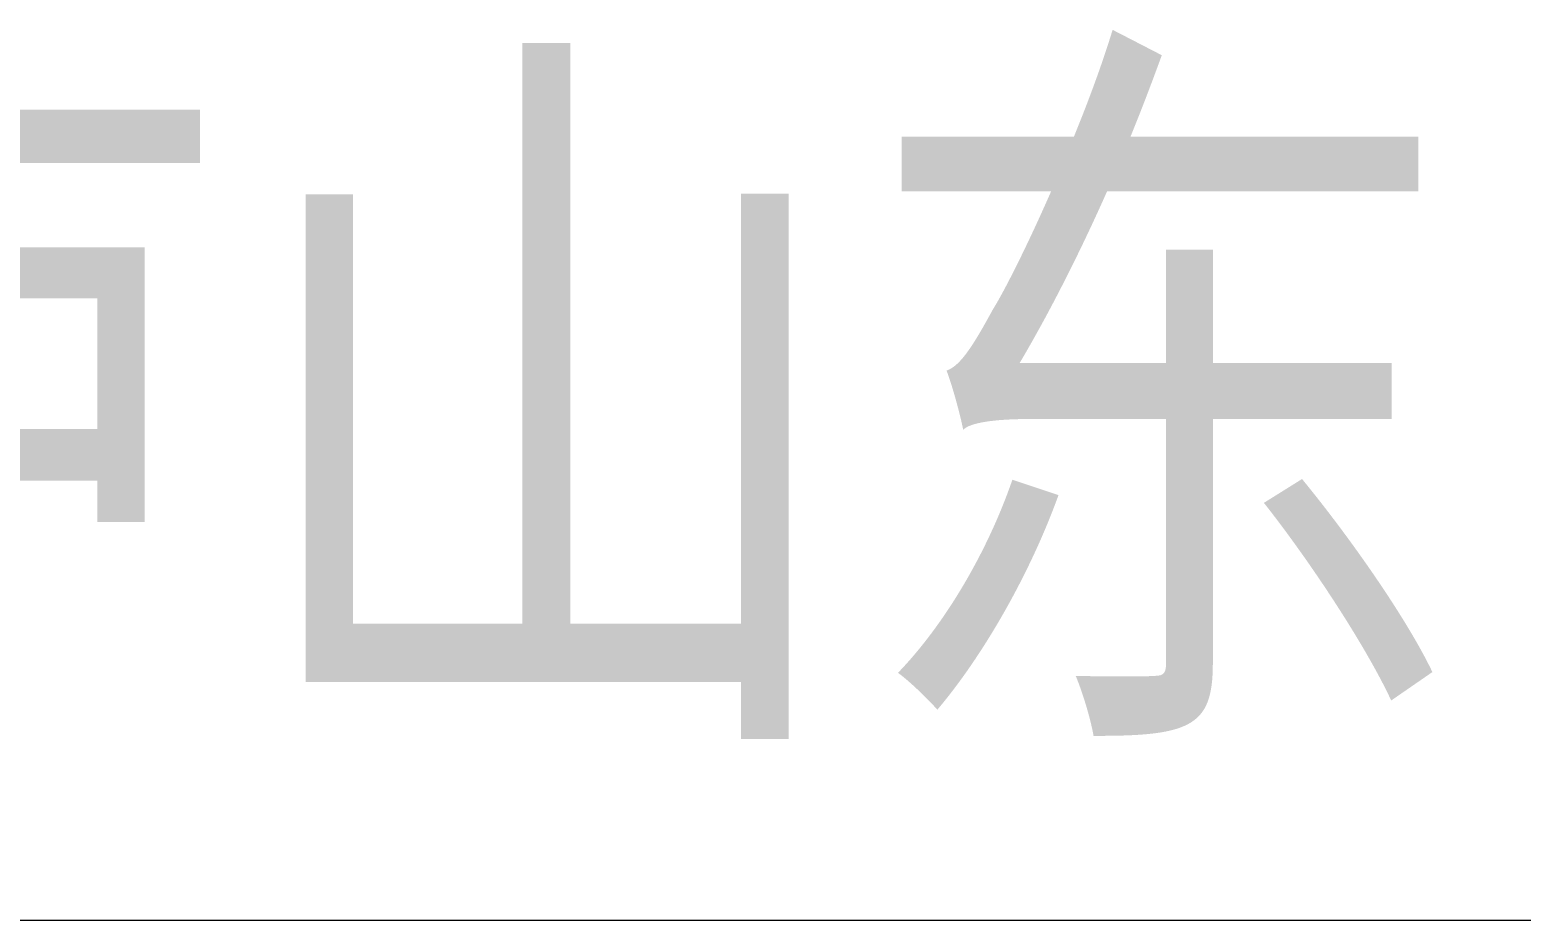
# Model space of a CAD drawing. Header units: inches. Extents: x -3733042 to -3450527, y 579159 to 997713.
# Drawn here: x -3548425 to -3548193.5, y 580810.3 to 580948.5 of the extents above; entities that cross this region are included whole.
import ezdxf
from ezdxf.enums import TextEntityAlignment as Align

# ---------------------------------------------------------------- set-up
doc = ezdxf.new("R2010")
doc.units = ezdxf.units.IN
doc.header["$LTSCALE"] = 1000
doc.header["$MEASUREMENT"] = 0
doc.layers.get('0').update_dxf_attribs({"lineweight": 18})
doc.layers.add('PUB_TITLE', color=153, linetype='Continuous', lineweight=18)
doc.styles.add('-黑体', font='', dxfattribs={"width": 0.7})
doc.styles.get('-黑体').set_extended_font_data('微软雅黑')

msp = doc.modelspace()

# ---------------------------------------------------------------- linework, layer by layer
at = {"layer": 'PUB_TITLE'}
msp.add_line((-3548579.915830657, 580810.323998069), (-3548053.733974801, 580810.323998069), dxfattribs=at)

# ---------------------------------------------------------------- texts
at = {"style": '-黑体', "width": 0.8}
msp.add_text('卢山东', height=87.49999999999999, dxfattribs=at).set_placement((-3548487.973512362, 580891.2628698683), align=Align.MIDDLE_LEFT)

doc.saveas('drawing.dxf')
